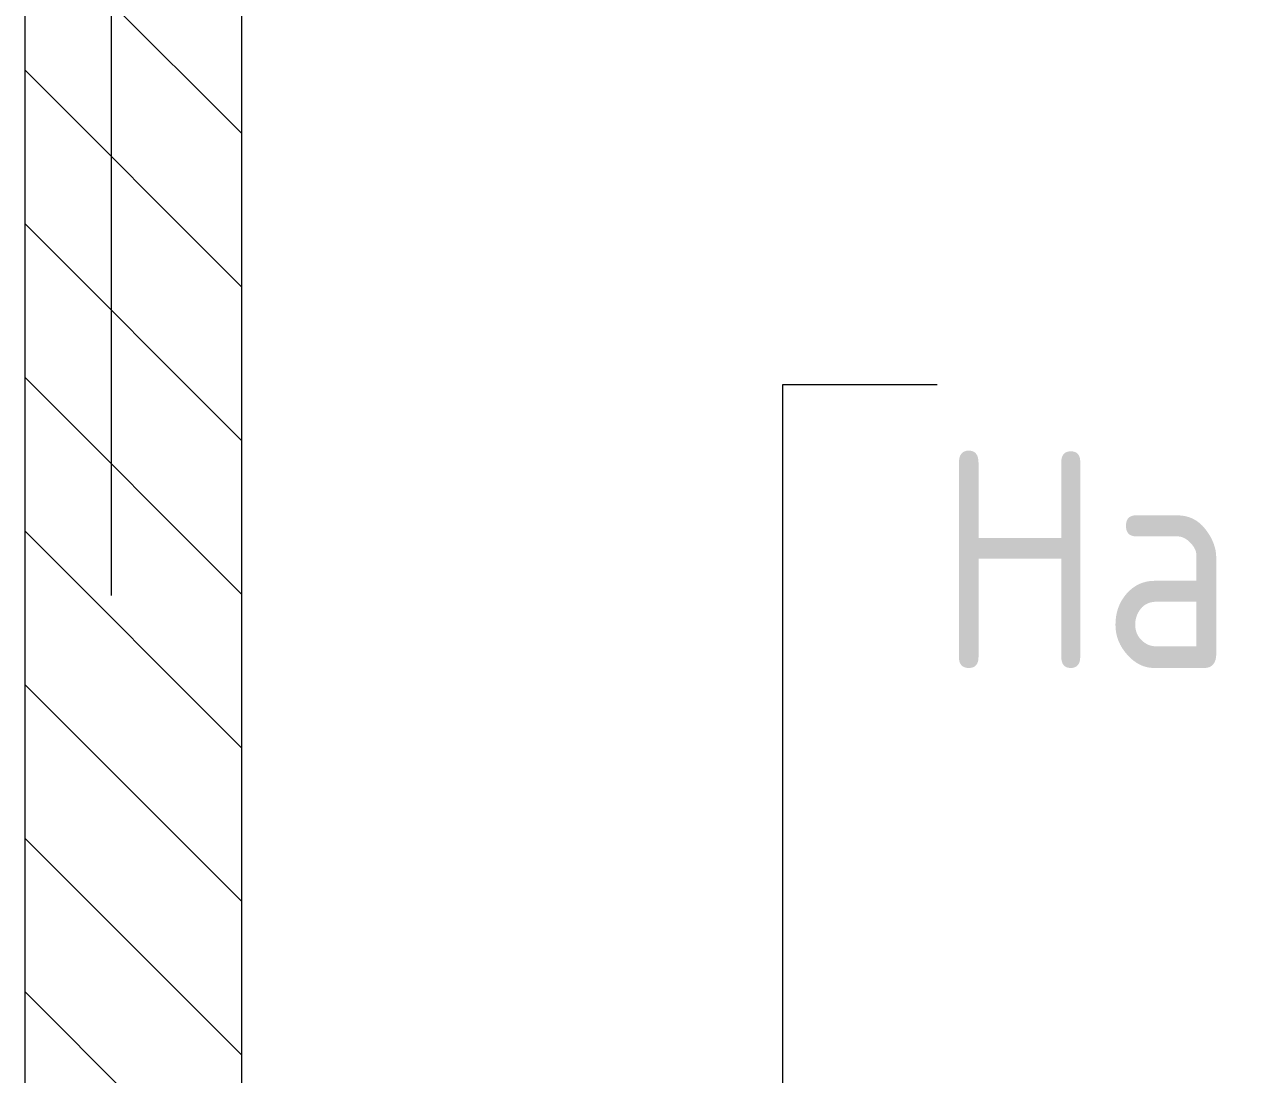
# Model space of a CAD drawing. Header units: millimetres. Extents: x 81037 to 284518, y -8553 to 29000.
# Drawn here: x 107130 to 108268, y 1264 to 2231 of the extents above; entities that cross this region are included whole.
import ezdxf

# ---------------------------------------------------------------- set-up
doc = ezdxf.new("R2010")
doc.units = ezdxf.units.MM
doc.linetypes.add('Осевая', pattern=[3175, 634.9999999999999, -476.25, 1587.5, -476.25])
for name, color, linetype, lineweight in [('A-WALL-IDEN', 7, 'Continuous', 9), ('I-WALL', 7, 'Continuous', 9), ('Оси-2', 7, 'Осевая', 9)]:
    doc.layers.add(name, color=color, linetype=linetype, lineweight=lineweight)
doc.styles.add('GOST Common_1', font='GOST_Common.ttf', dxfattribs={"width": 0.9, "height": 199.9999999999998})

msp = doc.modelspace()

# ---------------------------------------------------------------- hatches: boundary and pattern name
at = {"layer": 'I-WALL'}
h = msp.add_hatch(dxfattribs=at)
h.set_pattern_fill('FP_4', color=256, style=0, pattern_type=2)
h.set_pattern_definition([(135, (0, 0), (-70.71067811865476, -70.71067811865474), [])])
h.paths.add_polyline_path([(107130.0000000001, 150.0000001701883), (107330.0000000001, 150.0000001701883), (107330.0000000001, 2400.000005334888), (107130.0000000001, 2400.000005334888), (107130.0000000001, 395.6294505011952)])

# ---------------------------------------------------------------- linework, layer by layer
at = {"layer": 'A-WALL-IDEN'}
for p, q in [((107828.0654577074, 1899.144571463889), (107970.1676211211, 1899.144571463889)), ((107828.0654577074, 466.4361796968865), (107828.0654577074, 1899.144571463889))]:
    msp.add_line(p, q, dxfattribs=at)
at = {"layer": 'I-WALL'}
for p, q in [((107130.0000000001, 10400.00000533558), (107130, 150.0000001701883)), ((107330, 150.0000001701883), (107330, 2400.000005334887))]:
    msp.add_line(p, q, dxfattribs=at)
at = {"layer": 'Оси-2'}
msp.add_line((107209.9999656428, 593.7414093000549), (107209.9999656429, 19528.28679979728), dxfattribs=at)

# ---------------------------------------------------------------- texts
at = {"layer": 'A-WALL-IDEN', "char_height": 199.9999999999998, "attachment_point": 1, "style": 'GOST Common_1'}
for s, insert, width in [('На', (107970.1676211211, 1838.266682515528), 360.7593749999997), ('\\fGOST Common|b0|i0|c204|p34|;\\W.9; ', (108267.8238711211, 1838.266682515528), 79.36706249999986)]:
    msp.add_mtext(s, dxfattribs=dict(at, insert=insert, width=width))

doc.saveas('drawing.dxf')
